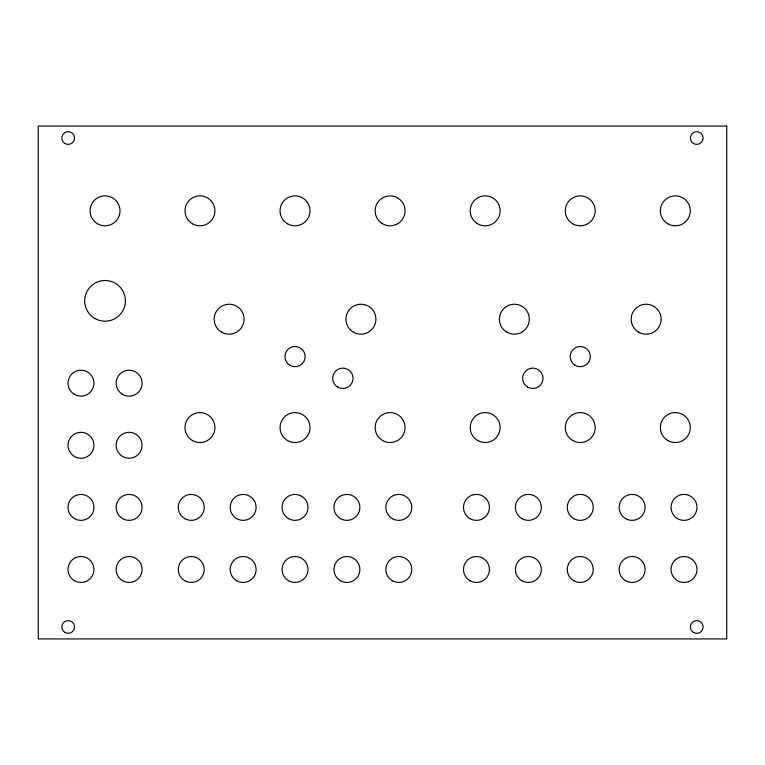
<?xml version="1.0" encoding="UTF-8"?>
<svg xmlns="http://www.w3.org/2000/svg" width="765" height="765" viewBox="0 0 765 765"><rect width="100%" height="100%" fill="white"/><g stroke="black" fill="none" stroke-linecap="round" stroke-linejoin="round"><path stroke-width="1.15" d="M726.75 126.062L38.25 126.062L38.25 638.938L726.75 638.938L726.75 126.062M527.745 387.119A10.175 10.175 0 0 0 543.007 378.312A10.175 10.175 0 0 0 527.745 369.495A10.175 10.175 0 0 0 527.745 387.119M337.757 387.119A10.175 10.175 0 0 0 353.028 378.312A10.175 10.175 0 0 0 337.757 369.495A10.175 10.175 0 0 0 337.757 387.119M94.87 318.47A20.359 20.359 0 0 0 125.403 300.836A20.359 20.359 0 0 0 94.87 283.213A20.359 20.359 0 0 0 94.87 318.47M574.601 364.943A10.079 10.079 0 0 0 590.303 357.312A10.079 10.079 0 0 0 575.844 347.53A10.079 10.079 0 0 0 574.601 364.943M289.992 365.326A10.079 10.079 0 0 0 305.111 356.595A10.079 10.079 0 0 0 289.992 347.865A10.079 10.079 0 0 0 289.992 365.326M677.541 580.731A12.976 12.976 0 0 0 696.991 569.495A12.976 12.976 0 0 0 677.541 558.259A12.976 12.976 0 0 0 677.541 580.731M625.646 580.731A12.976 12.976 0 0 0 645.105 569.495A12.976 12.976 0 0 0 625.646 558.259A12.976 12.976 0 0 0 625.646 580.731M573.76 580.731A12.976 12.976 0 0 0 593.219 569.495A12.976 12.976 0 0 0 573.76 558.259A12.976 12.976 0 0 0 573.76 580.731M521.873 580.731A12.976 12.976 0 0 0 541.333 569.495A12.976 12.976 0 0 0 521.873 558.259A12.976 12.976 0 0 0 521.873 580.731M469.987 580.731A12.976 12.976 0 0 0 489.447 569.495A12.976 12.976 0 0 0 469.987 558.259A12.976 12.976 0 0 0 469.987 580.731M392.321 580.731A12.976 12.976 0 0 0 411.78 569.495A12.976 12.976 0 0 0 392.321 558.259A12.976 12.976 0 0 0 392.321 580.731M340.435 580.731A12.976 12.976 0 0 0 359.885 569.495A12.976 12.976 0 0 0 340.435 558.259A12.976 12.976 0 0 0 340.435 580.731M288.548 580.731A12.976 12.976 0 0 0 307.999 569.495A12.976 12.976 0 0 0 288.548 558.259A12.976 12.976 0 0 0 288.548 580.731M236.662 580.731A12.976 12.976 0 0 0 256.112 569.495A12.976 12.976 0 0 0 236.662 558.259A12.976 12.976 0 0 0 236.662 580.731M184.767 580.731A12.976 12.976 0 0 0 204.226 569.495A12.976 12.976 0 0 0 184.767 558.259A12.976 12.976 0 0 0 184.767 580.731M122.63 518.622A12.976 12.976 0 0 0 142.08 507.386A12.976 12.976 0 0 0 122.63 496.15A12.976 12.976 0 0 0 122.63 518.622M122.63 580.731A12.976 12.976 0 0 0 142.08 569.495A12.976 12.976 0 0 0 122.63 558.259A12.976 12.976 0 0 0 122.63 580.731M74.492 580.731A12.976 12.976 0 0 0 93.952 569.495A12.976 12.976 0 0 0 74.492 558.259A12.976 12.976 0 0 0 74.492 580.731M74.492 456.514A12.976 12.976 0 0 0 93.952 445.287A12.976 12.976 0 0 0 74.492 434.051A12.976 12.976 0 0 0 74.492 456.514M74.492 518.622A12.976 12.976 0 0 0 93.952 507.386A12.976 12.976 0 0 0 74.492 496.15A12.976 12.976 0 0 0 74.492 518.622M122.63 456.514A12.976 12.976 0 0 0 142.08 445.287A12.976 12.976 0 0 0 122.63 434.051A12.976 12.976 0 0 0 122.63 456.514M121.845 393.918A12.976 12.976 0 0 0 142.051 384.107A12.976 12.976 0 0 0 123.442 371.513A12.976 12.976 0 0 0 121.845 393.918M73.708 393.918A12.976 12.976 0 0 0 93.913 384.107A12.976 12.976 0 0 0 75.305 371.513A12.976 12.976 0 0 0 73.708 393.918M573.76 518.622A12.976 12.976 0 0 0 593.219 507.386A12.976 12.976 0 0 0 573.76 496.15A12.976 12.976 0 0 0 573.76 518.622M677.541 518.622A12.976 12.976 0 0 0 696.991 507.386A12.976 12.976 0 0 0 677.541 496.15A12.976 12.976 0 0 0 677.541 518.622M625.646 518.622A12.976 12.976 0 0 0 645.105 507.386A12.976 12.976 0 0 0 625.646 496.15A12.976 12.976 0 0 0 625.646 518.622M521.873 518.622A12.976 12.976 0 0 0 541.333 507.386A12.976 12.976 0 0 0 521.873 496.15A12.976 12.976 0 0 0 521.873 518.622M469.987 518.622A12.976 12.976 0 0 0 489.447 507.386A12.976 12.976 0 0 0 469.987 496.15A12.976 12.976 0 0 0 469.987 518.622M392.321 518.622A12.976 12.976 0 0 0 411.78 507.386A12.976 12.976 0 0 0 392.321 496.15A12.976 12.976 0 0 0 392.321 518.622M340.435 518.622A12.976 12.976 0 0 0 359.885 507.386A12.976 12.976 0 0 0 340.435 496.15A12.976 12.976 0 0 0 340.435 518.622M288.548 518.622A12.976 12.976 0 0 0 307.999 507.386A12.976 12.976 0 0 0 288.548 496.15A12.976 12.976 0 0 0 288.548 518.622M236.662 518.622A12.976 12.976 0 0 0 256.112 507.386A12.976 12.976 0 0 0 236.662 496.15A12.976 12.976 0 0 0 236.662 518.622M184.767 518.622A12.976 12.976 0 0 0 204.226 507.386A12.976 12.976 0 0 0 184.767 496.15A12.976 12.976 0 0 0 184.767 518.622M667.835 440.525A14.965 14.965 0 0 0 690.288 427.559A14.965 14.965 0 0 0 667.835 414.601A14.965 14.965 0 0 0 667.835 440.525M572.765 440.525A14.965 14.965 0 0 0 595.218 427.559A14.965 14.965 0 0 0 572.765 414.601A14.965 14.965 0 0 0 572.765 440.525M477.695 440.525A14.965 14.965 0 0 0 500.147 427.559A14.965 14.965 0 0 0 477.695 414.601A14.965 14.965 0 0 0 477.695 440.525M382.624 440.525A14.965 14.965 0 0 0 405.068 427.559A14.965 14.965 0 0 0 382.624 414.601A14.965 14.965 0 0 0 382.624 440.525M287.544 440.525A14.965 14.965 0 0 0 309.997 427.559A14.965 14.965 0 0 0 287.544 414.601A14.965 14.965 0 0 0 287.544 440.525M192.474 440.525A14.965 14.965 0 0 0 214.927 427.559A14.965 14.965 0 0 0 192.474 414.601A14.965 14.965 0 0 0 192.474 440.525M506.87 332.163A14.965 14.965 0 0 0 529.323 319.196A14.965 14.965 0 0 0 506.87 306.239A14.965 14.965 0 0 0 506.87 332.163M353.44 332.163A14.965 14.965 0 0 0 375.892 319.196A14.965 14.965 0 0 0 353.44 306.239A14.965 14.965 0 0 0 353.44 332.163M221.649 332.163A14.965 14.965 0 0 0 244.102 319.196A14.965 14.965 0 0 0 221.649 306.239A14.965 14.965 0 0 0 221.649 332.163M638.66 332.163A14.965 14.965 0 0 0 661.113 319.196A14.965 14.965 0 0 0 638.66 306.239A14.965 14.965 0 0 0 638.66 332.163M667.835 223.801A14.965 14.965 0 0 0 690.288 210.834A14.965 14.965 0 0 0 667.835 197.867A14.965 14.965 0 0 0 667.835 223.801M572.765 223.801A14.965 14.965 0 0 0 595.218 210.834A14.965 14.965 0 0 0 572.765 197.867A14.965 14.965 0 0 0 572.765 223.801M476.786 223.227A14.965 14.965 0 0 0 500.109 211.905A14.965 14.965 0 0 0 478.632 197.37A14.965 14.965 0 0 0 476.786 223.227M381.716 223.227A14.965 14.965 0 0 0 405.029 211.905A14.965 14.965 0 0 0 383.561 197.37A14.965 14.965 0 0 0 381.716 223.227M287.544 223.801A14.965 14.965 0 0 0 309.997 210.834A14.965 14.965 0 0 0 287.544 197.867A14.965 14.965 0 0 0 287.544 223.801M192.474 223.801A14.965 14.965 0 0 0 214.927 210.834A14.965 14.965 0 0 0 192.474 197.867A14.965 14.965 0 0 0 192.474 223.801M97.557 223.801A14.965 14.965 0 0 0 120.009 210.834A14.965 14.965 0 0 0 97.557 197.867A14.965 14.965 0 0 0 97.557 223.801M693.539 632.502A6.388 6.388 0 0 0 703.121 626.965A6.388 6.388 0 0 0 693.539 621.438A6.388 6.388 0 0 0 693.539 632.502M693.539 143.562A6.388 6.388 0 0 0 703.121 138.035A6.388 6.388 0 0 0 693.539 132.498A6.388 6.388 0 0 0 693.539 143.562M64.996 143.562A6.388 6.388 0 0 0 74.568 138.035A6.388 6.388 0 0 0 64.996 132.498A6.388 6.388 0 0 0 64.996 143.562M64.996 632.502A6.388 6.388 0 0 0 74.568 626.965A6.388 6.388 0 0 0 64.996 621.438A6.388 6.388 0 0 0 64.996 632.502"/></g></svg>
